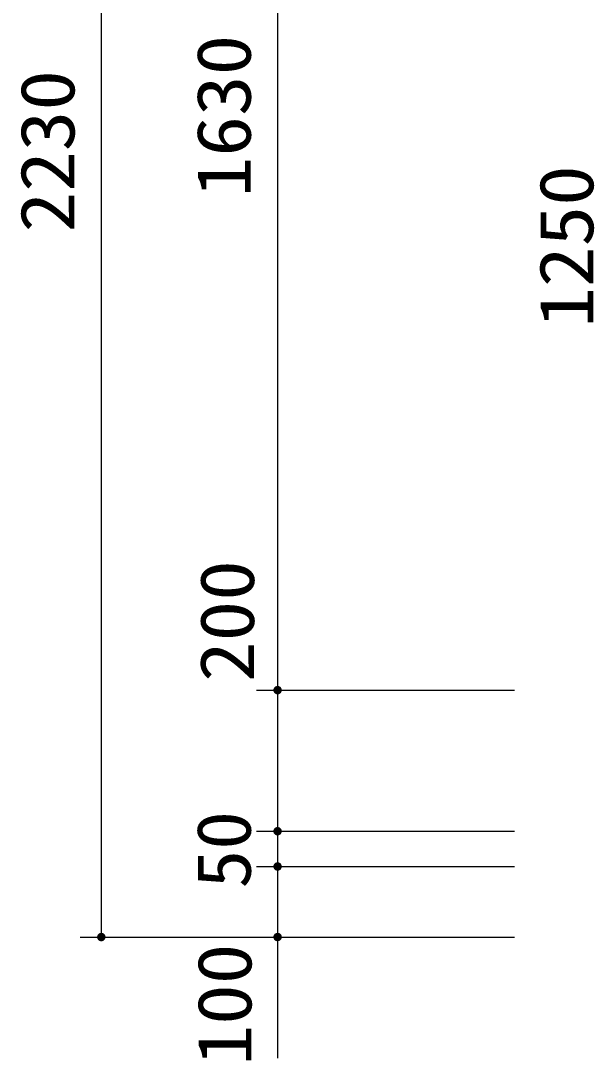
# Model space of a CAD drawing. Units: millimetres, scale not verified. Extents: x -8910 to 8910, y -6308 to 6308.
# Drawn here: x -1536 to -723, y -4090 to -2617 of the extents above; entities that cross this region are included whole.
import ezdxf
from ezdxf.enums import TextEntityAlignment as Align

# ---------------------------------------------------------------- set-up
doc = ezdxf.new("R2010")
doc.units = ezdxf.units.MM
doc.header["$LTSCALE"] = 30
doc.layers.add('0-5_製作', color=5, linetype='Continuous', lineweight=25)
doc.styles.add('ＭＳ ゴシック', font='')
doc.styles.get('ＭＳ ゴシック').set_extended_font_data('MS Gothic')

msp = doc.modelspace()

# ---------------------------------------------------------------- linework, layer by layer
at = {"layer": '0-5_製作', "color": 2}
for p, q in [((-1421.89, -1685.69), (-1421.89, -3915.69)), ((-1171.89, -1935.69), (-1171.89, -3565.69)), ((-1201.89, -3565.69), (-835.75, -3565.69)), ((-1171.89, -3565.69), (-1171.89, -3765.69)), ((-1201.89, -3765.69), (-835.75, -3765.69)), ((-1171.89, -3765.69), (-1171.89, -3815.69)), ((-1201.89, -3815.69), (-835.75, -3815.69)), ((-1171.89, -3815.69), (-1171.89, -3915.69)), ((-1451.89, -3915.69), (-1171.89, -3915.69)), ((-1201.89, -3915.69), (-835.75, -3915.69)), ((-1171.89, -3915.69), (-1171.89, -4087.43))]:
    msp.add_line(p, q, dxfattribs=at)
at = {"layer": '0-5_製作'}
for points in [[(-1177.88, -3565.31), (-1171.89, -3565.69), (-1177.89, -3565.69)], [(-1177.89, -3565.69), (-1171.89, -3565.69), (-1177.84, -3566.44)], [(-1177.78, -3564.56), (-1171.89, -3565.69), (-1177.88, -3565.31)], [(-1177.84, -3566.44), (-1171.89, -3565.69), (-1177.7, -3567.18)], [(-1177.6, -3563.83), (-1171.89, -3565.69), (-1177.78, -3564.56)], [(-1177.7, -3567.18), (-1171.89, -3565.69), (-1177.47, -3567.9)], [(-1177.32, -3563.13), (-1171.89, -3565.69), (-1177.6, -3563.83)], [(-1177.47, -3567.9), (-1171.89, -3565.69), (-1177.15, -3568.58)], [(-1177.32, -3563.13), (-1171.89, -3559.69), (-1171.89, -3565.69)], [(-1176.96, -3562.47), (-1171.89, -3559.69), (-1177.32, -3563.13)], [(-1177.15, -3568.58), (-1171.89, -3565.69), (-1176.74, -3569.22)], [(-1176.51, -3561.86), (-1171.89, -3559.69), (-1176.96, -3562.47)], [(-1176.74, -3569.22), (-1171.89, -3565.69), (-1176.26, -3569.8)], [(-1176, -3561.31), (-1171.89, -3559.69), (-1176.51, -3561.86)], [(-1176.26, -3569.8), (-1171.89, -3565.69), (-1175.71, -3570.31)], [(-1175.42, -3560.83), (-1171.89, -3559.69), (-1176, -3561.31)], [(-1175.71, -3570.31), (-1171.89, -3565.69), (-1171.89, -3571.69)], [(-1174.78, -3560.43), (-1171.89, -3559.69), (-1175.42, -3560.83)], [(-1174.1, -3560.11), (-1171.89, -3559.69), (-1174.78, -3560.43)], [(-1173.38, -3559.88), (-1171.89, -3559.69), (-1174.1, -3560.11)], [(-1172.64, -3559.74), (-1171.89, -3559.69), (-1173.38, -3559.88)], [(-1171.89, -3559.69), (-1165.89, -3565.69), (-1171.89, -3565.69)], [(-1171.89, -3559.69), (-1165.94, -3564.94), (-1165.89, -3565.69)], [(-1171.89, -3559.69), (-1166.08, -3564.2), (-1165.94, -3564.94)], [(-1171.89, -3559.69), (-1166.31, -3563.48), (-1166.08, -3564.2)], [(-1171.89, -3559.69), (-1166.63, -3562.8), (-1166.31, -3563.48)], [(-1171.89, -3559.69), (-1167.04, -3562.16), (-1166.63, -3562.8)], [(-1171.89, -3559.69), (-1167.52, -3561.58), (-1167.04, -3562.16)], [(-1171.89, -3559.69), (-1168.06, -3561.07), (-1167.52, -3561.58)], [(-1171.89, -3559.69), (-1168.67, -3560.62), (-1168.06, -3561.07)], [(-1171.51, -3559.7), (-1168.67, -3560.62), (-1171.89, -3559.69)], [(-1171.89, -3565.69), (-1171.14, -3571.64), (-1171.89, -3571.69)], [(-1171.89, -3565.69), (-1170.4, -3571.5), (-1171.14, -3571.64)], [(-1171.89, -3565.69), (-1169.68, -3571.27), (-1170.4, -3571.5)], [(-1171.89, -3565.69), (-1169, -3570.95), (-1169.68, -3571.27)], [(-1171.89, -3565.69), (-1168.36, -3570.54), (-1169, -3570.95)], [(-1171.89, -3565.69), (-1167.78, -3570.06), (-1168.36, -3570.54)], [(-1171.89, -3565.69), (-1167.27, -3569.51), (-1167.78, -3570.06)], [(-1171.89, -3565.69), (-1166.82, -3568.9), (-1167.27, -3569.51)], [(-1171.89, -3565.69), (-1166.46, -3568.24), (-1166.82, -3568.9)], [(-1171.89, -3565.69), (-1166.18, -3567.54), (-1166.46, -3568.24)], [(-1165.89, -3565.69), (-1166.18, -3567.54), (-1171.89, -3565.69)], [(-1170.76, -3559.79), (-1168.67, -3560.62), (-1171.51, -3559.7)], [(-1170.76, -3559.79), (-1169.33, -3560.26), (-1168.67, -3560.62)], [(-1170.04, -3559.98), (-1169.33, -3560.26), (-1170.76, -3559.79)], [(-1165.89, -3565.69), (-1166, -3566.81), (-1166.18, -3567.54)], [(-1165.89, -3565.69), (-1165.9, -3566.07), (-1166, -3566.81)], [(-1175.71, -3570.31), (-1172.27, -3571.68), (-1175.1, -3570.75)], [(-1175.71, -3570.31), (-1171.89, -3571.69), (-1172.27, -3571.68)], [(-1175.1, -3570.75), (-1173.01, -3571.58), (-1174.44, -3571.12)], [(-1175.1, -3570.75), (-1172.27, -3571.68), (-1173.01, -3571.58)], [(-1174.44, -3571.12), (-1173.01, -3571.58), (-1173.74, -3571.39)], [(-1177.88, -3765.31), (-1171.89, -3765.69), (-1177.89, -3765.69)], [(-1177.89, -3765.69), (-1171.89, -3765.69), (-1177.84, -3766.44)], [(-1177.78, -3764.56), (-1171.89, -3765.69), (-1177.88, -3765.31)], [(-1177.84, -3766.44), (-1171.89, -3765.69), (-1177.7, -3767.18)], [(-1177.6, -3763.83), (-1171.89, -3765.69), (-1177.78, -3764.56)], [(-1177.7, -3767.18), (-1171.89, -3765.69), (-1177.47, -3767.9)], [(-1177.6, -3763.83), (-1171.89, -3759.69), (-1171.89, -3765.69)], [(-1177.32, -3763.13), (-1171.89, -3759.69), (-1177.6, -3763.83)], [(-1177.47, -3767.9), (-1171.89, -3765.69), (-1177.15, -3768.58)], [(-1176.96, -3762.47), (-1171.89, -3759.69), (-1177.32, -3763.13)], [(-1177.15, -3768.58), (-1171.89, -3765.69), (-1176.74, -3769.21)], [(-1176.51, -3761.86), (-1171.89, -3759.69), (-1176.96, -3762.47)], [(-1176.74, -3769.21), (-1171.89, -3765.69), (-1176.26, -3769.8)], [(-1176, -3761.31), (-1171.89, -3759.69), (-1176.51, -3761.86)], [(-1176.26, -3769.8), (-1171.89, -3765.69), (-1175.71, -3770.31)], [(-1175.42, -3760.83), (-1171.89, -3759.69), (-1176, -3761.31)], [(-1175.71, -3770.31), (-1171.89, -3765.69), (-1171.89, -3771.69)], [(-1175.71, -3770.31), (-1171.89, -3771.69), (-1175.1, -3770.75)], [(-1174.78, -3760.43), (-1171.89, -3759.69), (-1175.42, -3760.83)], [(-1175.1, -3770.75), (-1172.27, -3771.68), (-1174.44, -3771.12)], [(-1175.1, -3770.75), (-1171.89, -3771.69), (-1172.27, -3771.68)], [(-1174.1, -3760.11), (-1171.89, -3759.69), (-1174.78, -3760.43)], [(-1174.44, -3771.12), (-1173.01, -3771.58), (-1173.74, -3771.39)], [(-1174.44, -3771.12), (-1172.27, -3771.68), (-1173.01, -3771.58)], [(-1173.38, -3759.88), (-1171.89, -3759.69), (-1174.1, -3760.11)], [(-1172.64, -3759.74), (-1171.89, -3759.69), (-1173.38, -3759.88)], [(-1171.89, -3759.69), (-1165.89, -3765.69), (-1171.89, -3765.69)], [(-1171.89, -3759.69), (-1165.94, -3764.94), (-1165.89, -3765.69)], [(-1171.89, -3759.69), (-1166.08, -3764.2), (-1165.94, -3764.94)], [(-1171.89, -3759.69), (-1166.31, -3763.48), (-1166.08, -3764.2)], [(-1171.89, -3759.69), (-1166.63, -3762.8), (-1166.31, -3763.48)], [(-1171.89, -3759.69), (-1167.04, -3762.16), (-1166.63, -3762.8)], [(-1171.89, -3759.69), (-1167.52, -3761.58), (-1167.04, -3762.16)], [(-1171.89, -3759.69), (-1168.06, -3761.07), (-1167.52, -3761.58)], [(-1171.89, -3759.69), (-1168.67, -3760.62), (-1168.06, -3761.07)], [(-1171.51, -3759.7), (-1168.67, -3760.62), (-1171.89, -3759.69)], [(-1171.89, -3765.69), (-1171.14, -3771.64), (-1171.89, -3771.69)], [(-1171.89, -3765.69), (-1170.4, -3771.5), (-1171.14, -3771.64)], [(-1171.89, -3765.69), (-1169.68, -3771.27), (-1170.4, -3771.5)], [(-1171.89, -3765.69), (-1169, -3770.95), (-1169.68, -3771.27)], [(-1171.89, -3765.69), (-1168.36, -3770.54), (-1169, -3770.95)], [(-1171.89, -3765.69), (-1167.78, -3770.06), (-1168.36, -3770.54)], [(-1171.89, -3765.69), (-1167.27, -3769.51), (-1167.78, -3770.06)], [(-1171.89, -3765.69), (-1166.82, -3768.9), (-1167.27, -3769.51)], [(-1171.89, -3765.69), (-1166.46, -3768.24), (-1166.82, -3768.9)], [(-1171.89, -3765.69), (-1166.18, -3767.54), (-1166.46, -3768.24)], [(-1171.89, -3765.69), (-1166, -3766.81), (-1166.18, -3767.54)], [(-1165.89, -3765.69), (-1166, -3766.81), (-1171.89, -3765.69)], [(-1171.51, -3759.7), (-1169.33, -3760.26), (-1168.67, -3760.62)], [(-1170.76, -3759.79), (-1169.33, -3760.26), (-1171.51, -3759.7)], [(-1170.76, -3759.79), (-1170.04, -3759.98), (-1169.33, -3760.26)], [(-1165.89, -3765.69), (-1165.9, -3766.06), (-1166, -3766.81)], [(-1177.88, -3815.31), (-1171.89, -3815.69), (-1177.89, -3815.69)], [(-1177.89, -3815.69), (-1171.89, -3815.69), (-1177.84, -3816.44)], [(-1177.78, -3814.56), (-1171.89, -3815.69), (-1177.88, -3815.31)], [(-1177.84, -3816.44), (-1171.89, -3815.69), (-1177.7, -3817.18)], [(-1177.6, -3813.83), (-1171.89, -3815.69), (-1177.78, -3814.56)], [(-1177.7, -3817.18), (-1171.89, -3815.69), (-1177.47, -3817.9)], [(-1177.6, -3813.83), (-1171.89, -3809.69), (-1171.89, -3815.69)], [(-1177.32, -3813.13), (-1171.89, -3809.69), (-1177.6, -3813.83)], [(-1177.47, -3817.9), (-1171.89, -3815.69), (-1177.15, -3818.58)], [(-1176.96, -3812.47), (-1171.89, -3809.69), (-1177.32, -3813.13)], [(-1177.15, -3818.58), (-1171.89, -3815.69), (-1176.74, -3819.21)], [(-1176.51, -3811.86), (-1171.89, -3809.69), (-1176.96, -3812.47)], [(-1176.74, -3819.21), (-1171.89, -3815.69), (-1176.26, -3819.8)], [(-1176, -3811.31), (-1171.89, -3809.69), (-1176.51, -3811.86)], [(-1176.26, -3819.8), (-1171.89, -3815.69), (-1175.71, -3820.31)], [(-1175.42, -3810.83), (-1171.89, -3809.69), (-1176, -3811.31)], [(-1175.71, -3820.31), (-1171.89, -3815.69), (-1171.89, -3821.69)], [(-1174.78, -3810.43), (-1171.89, -3809.69), (-1175.42, -3810.83)], [(-1174.1, -3810.11), (-1171.89, -3809.69), (-1174.78, -3810.43)], [(-1173.38, -3809.88), (-1171.89, -3809.69), (-1174.1, -3810.11)], [(-1172.64, -3809.74), (-1171.89, -3809.69), (-1173.38, -3809.88)], [(-1171.89, -3809.69), (-1165.89, -3815.69), (-1171.89, -3815.69)], [(-1171.89, -3809.69), (-1165.94, -3814.94), (-1165.89, -3815.69)], [(-1171.89, -3809.69), (-1166.08, -3814.2), (-1165.94, -3814.94)], [(-1171.89, -3809.69), (-1166.31, -3813.48), (-1166.08, -3814.2)], [(-1171.89, -3809.69), (-1166.63, -3812.8), (-1166.31, -3813.48)], [(-1171.89, -3809.69), (-1167.04, -3812.16), (-1166.63, -3812.8)], [(-1171.89, -3809.69), (-1167.52, -3811.58), (-1167.04, -3812.16)], [(-1171.89, -3809.69), (-1168.06, -3811.06), (-1167.52, -3811.58)], [(-1171.89, -3809.69), (-1168.67, -3810.62), (-1168.06, -3811.06)], [(-1171.51, -3809.7), (-1168.67, -3810.62), (-1171.89, -3809.69)], [(-1171.89, -3815.69), (-1171.14, -3821.64), (-1171.89, -3821.69)], [(-1171.89, -3815.69), (-1170.4, -3821.5), (-1171.14, -3821.64)], [(-1171.89, -3815.69), (-1169.68, -3821.27), (-1170.4, -3821.5)], [(-1171.89, -3815.69), (-1169, -3820.95), (-1169.68, -3821.27)], [(-1171.89, -3815.69), (-1168.36, -3820.54), (-1169, -3820.95)], [(-1171.89, -3815.69), (-1167.78, -3820.06), (-1168.36, -3820.54)], [(-1171.89, -3815.69), (-1167.27, -3819.51), (-1167.78, -3820.06)], [(-1171.89, -3815.69), (-1166.82, -3818.9), (-1167.27, -3819.51)], [(-1171.89, -3815.69), (-1166.46, -3818.24), (-1166.82, -3818.9)], [(-1171.89, -3815.69), (-1166.18, -3817.54), (-1166.46, -3818.24)], [(-1171.89, -3815.69), (-1166, -3816.81), (-1166.18, -3817.54)], [(-1165.89, -3815.69), (-1166, -3816.81), (-1171.89, -3815.69)], [(-1171.51, -3809.7), (-1169.33, -3810.26), (-1168.67, -3810.62)], [(-1170.76, -3809.79), (-1169.33, -3810.26), (-1171.51, -3809.7)], [(-1170.76, -3809.79), (-1170.04, -3809.98), (-1169.33, -3810.26)], [(-1165.89, -3815.69), (-1165.9, -3816.06), (-1166, -3816.81)], [(-1175.71, -3820.31), (-1171.89, -3821.69), (-1175.1, -3820.75)], [(-1175.1, -3820.75), (-1172.27, -3821.68), (-1174.44, -3821.12)], [(-1175.1, -3820.75), (-1171.89, -3821.69), (-1172.27, -3821.68)], [(-1174.44, -3821.12), (-1173.01, -3821.58), (-1173.74, -3821.39)], [(-1174.44, -3821.12), (-1172.27, -3821.68), (-1173.01, -3821.58)], [(-1427.88, -3915.31), (-1421.89, -3915.69), (-1427.89, -3915.69)], [(-1427.89, -3915.69), (-1421.89, -3915.69), (-1427.84, -3916.44)], [(-1427.78, -3914.56), (-1421.89, -3915.69), (-1427.88, -3915.31)], [(-1427.84, -3916.44), (-1421.89, -3915.69), (-1427.7, -3917.18)], [(-1427.6, -3913.83), (-1421.89, -3915.69), (-1427.78, -3914.56)], [(-1427.7, -3917.18), (-1421.89, -3915.69), (-1427.47, -3917.9)], [(-1427.32, -3913.13), (-1421.89, -3915.69), (-1427.6, -3913.83)], [(-1427.47, -3917.9), (-1421.89, -3915.69), (-1427.15, -3918.58)], [(-1427.32, -3913.13), (-1421.89, -3909.69), (-1421.89, -3915.69)], [(-1426.96, -3912.47), (-1421.89, -3909.69), (-1427.32, -3913.13)], [(-1427.15, -3918.58), (-1421.89, -3915.69), (-1426.74, -3919.22)], [(-1426.51, -3911.86), (-1421.89, -3909.69), (-1426.96, -3912.47)], [(-1426.74, -3919.22), (-1421.89, -3915.69), (-1426.26, -3919.8)], [(-1426, -3911.31), (-1421.89, -3909.69), (-1426.51, -3911.86)], [(-1426.26, -3919.8), (-1421.89, -3915.69), (-1421.89, -3921.69)], [(-1425.42, -3910.83), (-1421.89, -3909.69), (-1426, -3911.31)], [(-1424.78, -3910.43), (-1421.89, -3909.69), (-1425.42, -3910.83)], [(-1424.1, -3910.11), (-1421.89, -3909.69), (-1424.78, -3910.43)], [(-1423.38, -3909.88), (-1421.89, -3909.69), (-1424.1, -3910.11)], [(-1422.64, -3909.74), (-1421.89, -3909.69), (-1423.38, -3909.88)], [(-1421.89, -3909.69), (-1415.89, -3915.69), (-1421.89, -3915.69)], [(-1421.89, -3909.69), (-1415.94, -3914.94), (-1415.89, -3915.69)], [(-1421.89, -3909.69), (-1416.08, -3914.2), (-1415.94, -3914.94)], [(-1421.89, -3909.69), (-1416.31, -3913.48), (-1416.08, -3914.2)], [(-1421.89, -3909.69), (-1416.63, -3912.8), (-1416.31, -3913.48)], [(-1421.89, -3909.69), (-1417.04, -3912.16), (-1416.63, -3912.8)], [(-1421.89, -3909.69), (-1417.52, -3911.58), (-1417.04, -3912.16)], [(-1421.89, -3909.69), (-1418.06, -3911.07), (-1417.52, -3911.58)], [(-1421.51, -3909.7), (-1418.06, -3911.07), (-1421.89, -3909.69)], [(-1421.89, -3915.69), (-1421.14, -3921.64), (-1421.89, -3921.69)], [(-1421.89, -3915.69), (-1420.4, -3921.5), (-1421.14, -3921.64)], [(-1421.89, -3915.69), (-1419.68, -3921.27), (-1420.4, -3921.5)], [(-1421.89, -3915.69), (-1419, -3920.95), (-1419.68, -3921.27)], [(-1421.89, -3915.69), (-1418.36, -3920.54), (-1419, -3920.95)], [(-1421.89, -3915.69), (-1417.78, -3920.06), (-1418.36, -3920.54)], [(-1421.89, -3915.69), (-1417.27, -3919.51), (-1417.78, -3920.06)], [(-1421.89, -3915.69), (-1416.82, -3918.9), (-1417.27, -3919.51)], [(-1421.89, -3915.69), (-1416.46, -3918.24), (-1416.82, -3918.9)], [(-1421.89, -3915.69), (-1416.18, -3917.54), (-1416.46, -3918.24)], [(-1415.89, -3915.69), (-1416.18, -3917.54), (-1421.89, -3915.69)], [(-1421.51, -3909.7), (-1418.67, -3910.62), (-1418.06, -3911.07)], [(-1420.76, -3909.79), (-1418.67, -3910.62), (-1421.51, -3909.7)], [(-1420.76, -3909.79), (-1419.33, -3910.26), (-1418.67, -3910.62)], [(-1420.04, -3909.98), (-1419.33, -3910.26), (-1420.76, -3909.79)], [(-1415.89, -3915.69), (-1416, -3916.81), (-1416.18, -3917.54)], [(-1415.89, -3915.69), (-1415.9, -3916.07), (-1416, -3916.81)], [(-1177.88, -3915.31), (-1171.89, -3915.69), (-1177.89, -3915.69)], [(-1177.89, -3915.69), (-1171.89, -3915.69), (-1177.84, -3916.44)], [(-1177.78, -3914.56), (-1171.89, -3915.69), (-1177.88, -3915.31)], [(-1177.84, -3916.44), (-1171.89, -3915.69), (-1177.7, -3917.18)], [(-1177.6, -3913.83), (-1171.89, -3915.69), (-1177.78, -3914.56)], [(-1177.7, -3917.18), (-1171.89, -3915.69), (-1177.47, -3917.9)], [(-1177.6, -3913.83), (-1171.89, -3909.69), (-1171.89, -3915.69)], [(-1177.32, -3913.13), (-1171.89, -3909.69), (-1177.6, -3913.83)], [(-1177.47, -3917.9), (-1171.89, -3915.69), (-1177.15, -3918.58)], [(-1176.96, -3912.47), (-1171.89, -3909.69), (-1177.32, -3913.13)], [(-1177.15, -3918.58), (-1171.89, -3915.69), (-1176.74, -3919.22)], [(-1176.51, -3911.86), (-1171.89, -3909.69), (-1176.96, -3912.47)], [(-1176.74, -3919.22), (-1171.89, -3915.69), (-1176.26, -3919.8)], [(-1176, -3911.31), (-1171.89, -3909.69), (-1176.51, -3911.86)], [(-1176.26, -3919.8), (-1171.89, -3915.69), (-1175.71, -3920.31)], [(-1175.42, -3910.83), (-1171.89, -3909.69), (-1176, -3911.31)], [(-1175.71, -3920.31), (-1171.89, -3915.69), (-1171.89, -3921.69)], [(-1174.78, -3910.43), (-1171.89, -3909.69), (-1175.42, -3910.83)], [(-1174.1, -3910.11), (-1171.89, -3909.69), (-1174.78, -3910.43)], [(-1173.38, -3909.88), (-1171.89, -3909.69), (-1174.1, -3910.11)], [(-1172.64, -3909.74), (-1171.89, -3909.69), (-1173.38, -3909.88)], [(-1171.89, -3909.69), (-1165.89, -3915.69), (-1171.89, -3915.69)], [(-1171.89, -3909.69), (-1165.94, -3914.94), (-1165.89, -3915.69)], [(-1171.89, -3909.69), (-1166.08, -3914.2), (-1165.94, -3914.94)], [(-1171.89, -3909.69), (-1166.31, -3913.48), (-1166.08, -3914.2)], [(-1171.89, -3909.69), (-1166.63, -3912.8), (-1166.31, -3913.48)], [(-1171.89, -3909.69), (-1167.04, -3912.16), (-1166.63, -3912.8)], [(-1171.89, -3909.69), (-1167.52, -3911.58), (-1167.04, -3912.16)], [(-1171.89, -3909.69), (-1168.06, -3911.07), (-1167.52, -3911.58)], [(-1171.89, -3909.69), (-1168.67, -3910.62), (-1168.06, -3911.07)], [(-1171.51, -3909.7), (-1168.67, -3910.62), (-1171.89, -3909.69)], [(-1171.89, -3915.69), (-1171.14, -3921.64), (-1171.89, -3921.69)], [(-1171.89, -3915.69), (-1170.4, -3921.5), (-1171.14, -3921.64)], [(-1171.89, -3915.69), (-1169.68, -3921.27), (-1170.4, -3921.5)], [(-1171.89, -3915.69), (-1169, -3920.95), (-1169.68, -3921.27)], [(-1171.89, -3915.69), (-1168.36, -3920.54), (-1169, -3920.95)], [(-1171.89, -3915.69), (-1167.78, -3920.06), (-1168.36, -3920.54)], [(-1171.89, -3915.69), (-1167.27, -3919.51), (-1167.78, -3920.06)], [(-1171.89, -3915.69), (-1166.82, -3918.9), (-1167.27, -3919.51)], [(-1171.89, -3915.69), (-1166.46, -3918.24), (-1166.82, -3918.9)], [(-1171.89, -3915.69), (-1166.18, -3917.54), (-1166.46, -3918.24)], [(-1171.89, -3915.69), (-1166, -3916.81), (-1166.18, -3917.54)], [(-1165.89, -3915.69), (-1166, -3916.81), (-1171.89, -3915.69)], [(-1171.51, -3909.7), (-1169.33, -3910.26), (-1168.67, -3910.62)], [(-1170.76, -3909.79), (-1169.33, -3910.26), (-1171.51, -3909.7)], [(-1170.76, -3909.79), (-1170.04, -3909.98), (-1169.33, -3910.26)], [(-1165.89, -3915.69), (-1165.9, -3916.07), (-1166, -3916.81)], [(-1426.26, -3919.8), (-1421.89, -3921.69), (-1425.71, -3920.31)], [(-1425.71, -3920.31), (-1422.27, -3921.68), (-1425.1, -3920.75)], [(-1425.71, -3920.31), (-1421.89, -3921.69), (-1422.27, -3921.68)], [(-1425.1, -3920.75), (-1423.01, -3921.58), (-1424.44, -3921.12)], [(-1425.1, -3920.75), (-1422.27, -3921.68), (-1423.01, -3921.58)], [(-1424.44, -3921.12), (-1423.01, -3921.58), (-1423.74, -3921.39)], [(-1175.71, -3920.31), (-1171.89, -3921.69), (-1175.1, -3920.75)], [(-1175.1, -3920.75), (-1172.27, -3921.68), (-1174.44, -3921.12)], [(-1175.1, -3920.75), (-1171.89, -3921.69), (-1172.27, -3921.68)], [(-1174.44, -3921.12), (-1173.01, -3921.58), (-1173.74, -3921.39)], [(-1174.44, -3921.12), (-1172.27, -3921.68), (-1173.01, -3921.58)]]:
    msp.add_solid(points, dxfattribs=at)

# ---------------------------------------------------------------- texts
at = {"layer": '0-5_製作', "color": 4, "style": 'ＭＳ ゴシック'}
for s, width, p in [('1630', 1.1, (-1186.89, -2866.94)), ('2230', 1.1, (-1436.89, -2916.94)), ('1250', 1.1, (-700.92, -3051.94)), ('200', 1.1, (-1182.19, -3554.17)), ('50', 1.05, (-1186.89, -3846.94)), ('100', 1.1, (-1185.84, -4097.79))]:
    msp.add_text(s, height=76.98, rotation=90, dxfattribs=dict(at, width=width)).set_placement(p, align=Align.BOTTOM_LEFT)

doc.saveas('drawing.dxf')
